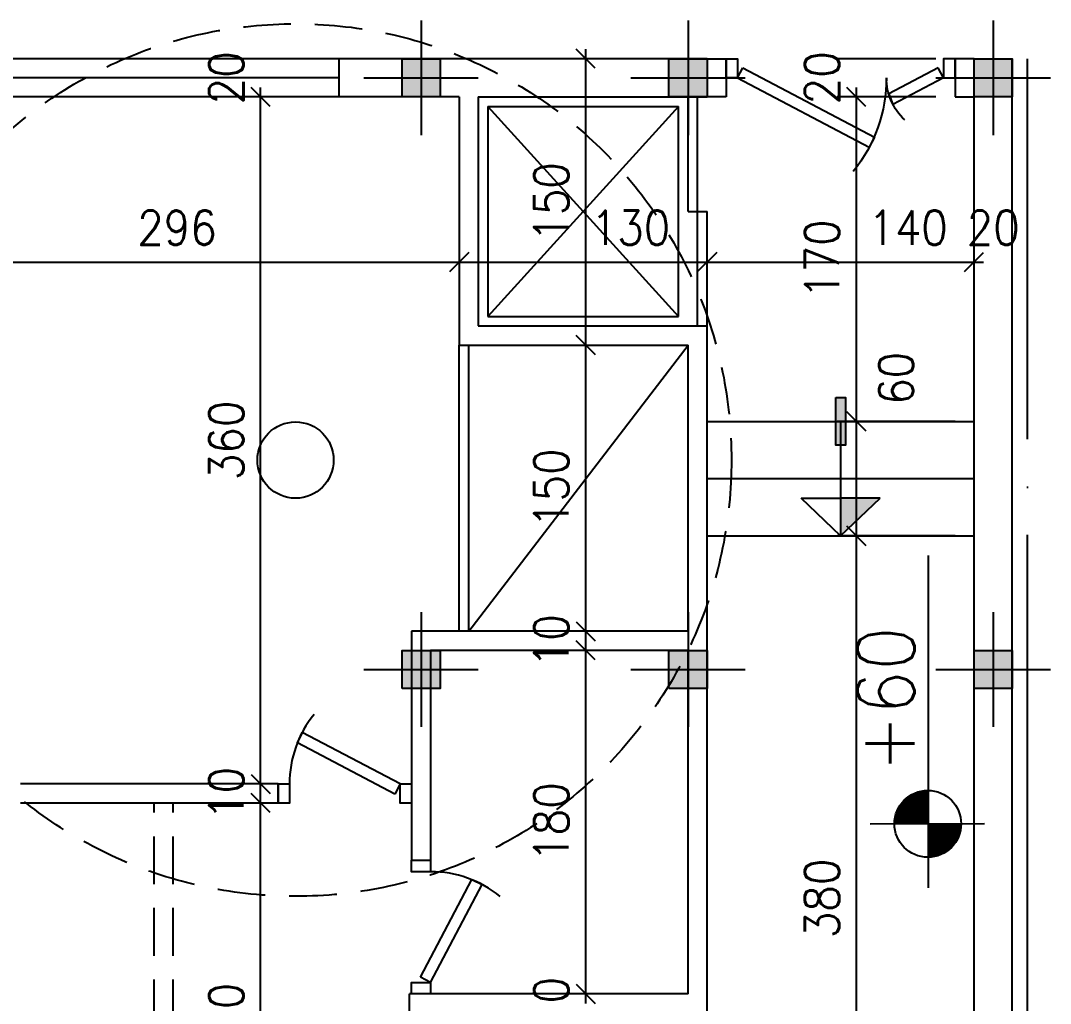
# Model space of a CAD drawing. Header units: millimetres. Extents: x 0 to 12169, y 6 to 10142.
# Drawn here: x 3006 to 3546, y 5376 to 5891 of the extents above; entities that cross this region are included whole.
import ezdxf

# ---------------------------------------------------------------- set-up
doc = ezdxf.new("R2010")
doc.units = ezdxf.units.MM
doc.header["$LTSCALE"] = 50
doc.header["$MEASUREMENT"] = 0
doc.linetypes.add('AXIS', pattern=[6, 5, -0.5, 0, -0.5])
doc.linetypes.add('DASHED', pattern=[0.75, 0.5, -0.25])
for name, color, linetype in [('1', 8, 'AXIS'), ('10', 10, 'Continuous'), ('2', 4, 'Continuous'), ('4', 136, 'Continuous'), ('5', 5, 'Continuous'), ('6', 60, 'Continuous'), ('DIM', 8, 'Continuous'), ('DOR', 3, 'Continuous'), ('TXT-1', 2, 'Continuous')]:
    doc.layers.add(name, color=color, linetype=linetype)
doc.styles.add('ROMANS', font='ROMANS.shx', dxfattribs={"width": 0.9})
doc.dimstyles.new('dim1.100', dxfattribs={"dimscale": 100, "dimtxt": 0.18, "dimasz": 0.1, "dimexe": 0.1, "dimexo": 0.1, "dimgap": 0.09, "dimtad": 1, "dimzin": 12, "dimdsep": 46, "dimtxsty": 'ROMANS', "dimblk1": 'OBLIQUE', "dimblk2": 'OBLIQUE', "dimsah": 1, "dimcen": 0.1, "dimdle": 0.05, "dimclrd": 256, "dimclre": 12, "dimclrt": 4, "dimadec": 0, "dimazin": 0, "dimtfac": 1, "dimtix": 1, "dimtofl": 0, "dimtmove": 0, "dimatfit": 0, "dimldrblk": 'OBLIQUE', "dimfxl": 1, "dimtolj": 1, "dimtzin": 0, "dimarcsym": 0})

# ---------------------------------------------------------------- blocks, each defined once
blk = doc.blocks.new('D70')
at = {"layer": 'DOR'}
for p, q in [((-59.85, 31.54), (-57.33, 37)), ((-6, 10), (-57.33, 37)), ((-8.79, 4.69), (-59.85, 31.54)), ((-6, 10), (-8.79, 4.69))]:
    blk.add_line(p, q, dxfattribs=at)
for points in [[(-70, 10), (-64, 10), (-64, 0), (-70, 0)], [(-6, 10), (0, 10), (0, 0), (-6, 0)]]:
    blk.add_lwpolyline(points, close=True, dxfattribs=at)
blk.add_arc((-6, 10), 58, 141.0374, 180, dxfattribs=at)
blk = doc.blocks.new('st')
at = {"layer": '2'}
h = blk.add_hatch(color=256, dxfattribs=at)
h.paths.add_polyline_path([(0, 10), (0, 0), (10, 0), (10, 10)])
h.paths.add_polyline_path([(-10, 10), (-10, 0), (0, 0), (0, 10)])
h.paths.add_polyline_path([(-10, 0), (-10, -10), (0, -10), (0, 0)])
h.paths.add_polyline_path([(0, 0), (0, -10), (10, -10), (10, 0)])
at = {"layer": '10'}
for p, q in [((0, 30), (0, -30)), ((-30, 0), (30, 0))]:
    blk.add_line(p, q, dxfattribs=at)
at = {"layer": '4'}
blk.add_lwpolyline([(-10, -10), (-10, 10), (10, 10), (10, -10)], close=True, dxfattribs=at)
blk = doc.blocks.new('D120')
at = {"layer": 'DOR'}
for p, q in [((-114, 10), (-44.97, 46.31)), ((-42.17, 41), (-44.97, 46.31)), ((-111.21, 4.69), (-42.17, 41)), ((-34.81, 18.37), (-32.55, 23.97)), ((-6, 10), (-32.55, 23.97)), ((-8.79, 4.69), (-34.81, 18.37)), ((-114, 10), (-111.21, 4.69)), ((-6, 10), (-8.79, 4.69))]:
    blk.add_line(p, q, dxfattribs=at)
for points in [[(-114, 10), (-120, 10), (-120, 0), (-114, 0)], [(-6, 10), (0, 10), (0, 0), (-6, 0)]]:
    blk.add_lwpolyline(points, close=True, dxfattribs=at)
at = {"layer": 'DOR', "color": 44}
for centre, radius, start, end in [((-114, 10), 78, 0, 38.9626), ((-6, 10), 30, 132.879, 180)]:
    blk.add_arc(centre, radius, start, end, dxfattribs=at)
blk = doc.blocks.new('_OBLIQUE')
at = {"color": 0, "linetype": 'ByBlock'}
blk.add_line((-0.5, -0.5), (0.5, 0.5), dxfattribs=at)
blk = doc.blocks.new('*D98')
at = {"layer": 'DEFPOINTS', "color": 0, "transparency": 16777216}
for p in [(2939.54, 5850.89), (3235.54, 5764.34), (3235.54, 5764.34)]:
    blk.add_point(p, dxfattribs=at)
at = {"layer": 'DIM', "color": 12, "lineweight": -2, "transparency": 16777216}
blk.add_line((2939.54, 5840.89), (2939.54, 5754.34), dxfattribs=at)
at = {"layer": 'DIM', "lineweight": -2, "transparency": 16777216}
blk.add_line((2934.54, 5764.34), (3240.54, 5764.34), dxfattribs=at)
at = {"layer": 'DIM', "lineweight": -2, "transparency": 16777216, "xscale": 10, "yscale": 10, "zscale": 10, "rotation": 180}
blk.add_blockref('_OBLIQUE', (2939.54, 5764.34), dxfattribs=at)
at = {"layer": 'DIM', "lineweight": -2, "transparency": 16777216, "xscale": 10, "yscale": 10, "zscale": 10}
blk.add_blockref('_OBLIQUE', (3235.54, 5764.34), dxfattribs=at)
at = {"layer": 'DIM', "color": 4, "transparency": 16777216, "insert": (3087.54, 5782.34), "char_height": 18, "attachment_point": 5, "style": 'ROMANS'}
blk.add_mtext('\\A1;296', dxfattribs=at)
blk = doc.blocks.new('*D99')
at = {"layer": 'DEFPOINTS', "color": 0, "transparency": 16777216}
for p in [(3235.54, 5764.34), (3365.54, 5764.34), (3365.54, 5764.34)]:
    blk.add_point(p, dxfattribs=at)
at = {"layer": 'DIM', "lineweight": -2, "transparency": 16777216}
blk.add_line((3230.54, 5764.34), (3370.54, 5764.34), dxfattribs=at)
at = {"layer": 'DIM', "lineweight": -2, "transparency": 16777216, "xscale": 10, "yscale": 10, "zscale": 10, "rotation": 180}
blk.add_blockref('_OBLIQUE', (3235.54, 5764.34), dxfattribs=at)
at = {"layer": 'DIM', "lineweight": -2, "transparency": 16777216, "xscale": 10, "yscale": 10, "zscale": 10}
blk.add_blockref('_OBLIQUE', (3365.54, 5764.34), dxfattribs=at)
at = {"layer": 'DIM', "color": 4, "transparency": 16777216, "insert": (3325.35, 5782.34), "char_height": 18, "attachment_point": 5, "style": 'ROMANS'}
blk.add_mtext('\\A1;130', dxfattribs=at)
blk = doc.blocks.new('*D100')
at = {"layer": 'DEFPOINTS', "color": 0, "transparency": 16777216}
for p in [(3365.54, 5764.34), (3505.54, 5764.34), (3505.54, 5764.34)]:
    blk.add_point(p, dxfattribs=at)
at = {"layer": 'DIM', "lineweight": -2, "transparency": 16777216}
blk.add_line((3360.54, 5764.34), (3510.54, 5764.34), dxfattribs=at)
at = {"layer": 'DIM', "lineweight": -2, "transparency": 16777216, "xscale": 10, "yscale": 10, "zscale": 10, "rotation": 180}
blk.add_blockref('_OBLIQUE', (3365.54, 5764.34), dxfattribs=at)
at = {"layer": 'DIM', "lineweight": -2, "transparency": 16777216, "xscale": 10, "yscale": 10, "zscale": 10}
blk.add_blockref('_OBLIQUE', (3505.54, 5764.34), dxfattribs=at)
at = {"layer": 'DIM', "color": 4, "transparency": 16777216, "insert": (3470.92, 5782.34), "char_height": 18, "attachment_point": 5, "style": 'ROMANS'}
blk.add_mtext('\\A1;140', dxfattribs=at)
blk = doc.blocks.new('*D101')
at = {"layer": 'DEFPOINTS', "color": 0, "transparency": 16777216}
for p in [(3505.54, 5764.34), (3525.54, 5764.34), (3525.54, 5764.34)]:
    blk.add_point(p, dxfattribs=at)
at = {"layer": 'DIM', "color": 4, "transparency": 16777216, "insert": (3515.54, 5782.34), "char_height": 18, "attachment_point": 5, "style": 'ROMANS'}
blk.add_mtext('\\A1;20', dxfattribs=at)
blk = doc.blocks.new('*D102')
at = {"layer": 'DEFPOINTS', "color": 0, "transparency": 16777216}
for p in [(3301.79, 5870.89), (3301.79, 5720.89), (3301.79, 5720.89)]:
    blk.add_point(p, dxfattribs=at)
at = {"layer": 'DIM', "lineweight": -2, "transparency": 16777216}
blk.add_line((3301.79, 5875.89), (3301.79, 5715.89), dxfattribs=at)
at = {"layer": 'DIM', "lineweight": -2, "transparency": 16777216, "xscale": 10, "yscale": 10, "zscale": 10}
for p, rotation in [((3301.79, 5870.89), 90), ((3301.79, 5720.89), 270)]:
    blk.add_blockref('_OBLIQUE', p, dxfattribs=dict(at, rotation=rotation))
at = {"layer": 'DIM', "color": 4, "transparency": 16777216, "insert": (3283.79, 5795.89), "char_height": 18, "attachment_point": 5, "rotation": 90, "style": 'ROMANS'}
blk.add_mtext('\\A1;150', dxfattribs=at)
blk = doc.blocks.new('*D103')
at = {"layer": 'DEFPOINTS', "color": 0, "transparency": 16777216}
for p in [(3301.79, 5720.89), (3301.79, 5570.89), (3301.79, 5570.89)]:
    blk.add_point(p, dxfattribs=at)
at = {"layer": 'DIM', "lineweight": -2, "transparency": 16777216}
blk.add_line((3301.79, 5725.89), (3301.79, 5565.89), dxfattribs=at)
at = {"layer": 'DIM', "lineweight": -2, "transparency": 16777216, "xscale": 10, "yscale": 10, "zscale": 10}
for p, rotation in [((3301.79, 5720.89), 90), ((3301.79, 5570.89), 270)]:
    blk.add_blockref('_OBLIQUE', p, dxfattribs=dict(at, rotation=rotation))
at = {"layer": 'DIM', "color": 4, "transparency": 16777216, "insert": (3283.79, 5645.89), "char_height": 18, "attachment_point": 5, "rotation": 90, "style": 'ROMANS'}
blk.add_mtext('\\A1;150', dxfattribs=at)
blk = doc.blocks.new('*D104')
at = {"layer": 'DEFPOINTS', "color": 0, "transparency": 16777216}
for p in [(3301.79, 5570.89), (3301.79, 5560.89), (3301.79, 5560.89)]:
    blk.add_point(p, dxfattribs=at)
at = {"layer": 'DIM', "color": 4, "transparency": 16777216, "insert": (3283.79, 5565.89), "char_height": 18, "attachment_point": 5, "rotation": 90, "style": 'ROMANS'}
blk.add_mtext('\\A1;10', dxfattribs=at)
blk = doc.blocks.new('*D105')
at = {"layer": 'DEFPOINTS', "color": 0, "transparency": 16777216}
for p in [(3301.79, 5560.89), (3301.79, 5380.89), (3301.79, 5380.89)]:
    blk.add_point(p, dxfattribs=at)
at = {"layer": 'DIM', "lineweight": -2, "transparency": 16777216}
blk.add_line((3301.79, 5565.89), (3301.79, 5375.89), dxfattribs=at)
at = {"layer": 'DIM', "lineweight": -2, "transparency": 16777216, "xscale": 10, "yscale": 10, "zscale": 10}
for p, rotation in [((3301.79, 5560.89), 90), ((3301.79, 5380.89), 270)]:
    blk.add_blockref('_OBLIQUE', p, dxfattribs=dict(at, rotation=rotation))
at = {"layer": 'DIM', "color": 4, "transparency": 16777216, "insert": (3283.79, 5470.89), "char_height": 18, "attachment_point": 5, "rotation": 90, "style": 'ROMANS'}
blk.add_mtext('\\A1;180', dxfattribs=at)
blk = doc.blocks.new('*D106')
at = {"layer": 'DEFPOINTS', "color": 0, "transparency": 16777216}
for p in [(3301.79, 5380.89), (3301.79, 5370.89), (3301.79, 5370.89)]:
    blk.add_point(p, dxfattribs=at)
at = {"layer": 'DIM', "color": 4, "transparency": 16777216, "insert": (3283.79, 5375.89), "char_height": 18, "attachment_point": 5, "rotation": 90, "style": 'ROMANS'}
blk.add_mtext('\\A1;10', dxfattribs=at)
blk = doc.blocks.new('*D122')
at = {"layer": 'DEFPOINTS', "color": 0, "transparency": 16777216}
for p in [(3443.78, 5620.89), (3505.54, 5620.89), (3365.54, 5240.89)]:
    blk.add_point(p, dxfattribs=at)
at = {"layer": 'DIM', "lineweight": -2, "transparency": 16777216}
blk.add_line((3443.78, 5235.89), (3443.78, 5625.89), dxfattribs=at)
at = {"layer": 'DIM', "color": 12, "lineweight": -2, "transparency": 16777216}
for p, q in [((3495.54, 5620.89), (3433.78, 5620.89)), ((3375.54, 5240.89), (3453.78, 5240.89))]:
    blk.add_line(p, q, dxfattribs=at)
at = {"layer": 'DIM', "lineweight": -2, "transparency": 16777216, "xscale": 10, "yscale": 10, "zscale": 10}
for p, rotation in [((3443.78, 5620.89), 90), ((3443.78, 5240.89), 270)]:
    blk.add_blockref('_OBLIQUE', p, dxfattribs=dict(at, rotation=rotation))
at = {"layer": 'DIM', "color": 4, "transparency": 16777216, "insert": (3425.78, 5430.89), "char_height": 18, "attachment_point": 5, "rotation": 90, "style": 'ROMANS'}
blk.add_mtext('\\A1;380', dxfattribs=at)
blk = doc.blocks.new('*D123')
at = {"layer": 'DEFPOINTS', "color": 0, "transparency": 16777216}
for p in [(3443.78, 5680.89), (3505.54, 5680.89), (3505.54, 5620.89)]:
    blk.add_point(p, dxfattribs=at)
at = {"layer": 'DIM', "color": 12, "lineweight": -2, "transparency": 16777216}
for p, q in [((3495.54, 5680.89), (3433.78, 5680.89)), ((3495.54, 5620.89), (3433.78, 5620.89))]:
    blk.add_line(p, q, dxfattribs=at)
at = {"layer": 'DIM', "lineweight": -2, "transparency": 16777216}
blk.add_line((3443.78, 5615.89), (3443.78, 5685.89), dxfattribs=at)
at = {"layer": 'DIM', "lineweight": -2, "transparency": 16777216, "xscale": 10, "yscale": 10, "zscale": 10}
for p, rotation in [((3443.78, 5680.89), 90), ((3443.78, 5620.89), 270)]:
    blk.add_blockref('_OBLIQUE', p, dxfattribs=dict(at, rotation=rotation))
at = {"layer": 'DIM', "color": 4, "transparency": 16777216, "insert": (3464.66, 5703.42), "char_height": 18, "attachment_point": 5, "rotation": 90, "style": 'ROMANS'}
blk.add_mtext('\\A1;60', dxfattribs=at)
blk = doc.blocks.new('*D124')
at = {"layer": 'DEFPOINTS', "color": 0, "transparency": 16777216}
for p in [(3443.78, 5850.89), (3495.54, 5850.89), (3505.54, 5680.89)]:
    blk.add_point(p, dxfattribs=at)
at = {"layer": 'DIM', "lineweight": -2, "transparency": 16777216}
blk.add_line((3443.78, 5675.89), (3443.78, 5855.89), dxfattribs=at)
at = {"layer": 'DIM', "color": 12, "lineweight": -2, "transparency": 16777216}
for p, q in [((3485.54, 5850.89), (3433.78, 5850.89)), ((3495.54, 5680.89), (3433.78, 5680.89))]:
    blk.add_line(p, q, dxfattribs=at)
at = {"layer": 'DIM', "lineweight": -2, "transparency": 16777216, "xscale": 10, "yscale": 10, "zscale": 10}
for p, rotation in [((3443.78, 5850.89), 90), ((3443.78, 5680.89), 270)]:
    blk.add_blockref('_OBLIQUE', p, dxfattribs=dict(at, rotation=rotation))
at = {"layer": 'DIM', "color": 4, "transparency": 16777216, "insert": (3425.78, 5765.89), "char_height": 18, "attachment_point": 5, "rotation": 90, "style": 'ROMANS'}
blk.add_mtext('\\A1;170', dxfattribs=at)
blk = doc.blocks.new('*D125')
at = {"layer": 'DEFPOINTS', "color": 0, "transparency": 16777216}
for p in [(3443.78, 5870.89), (3495.54, 5870.89), (3495.54, 5850.89)]:
    blk.add_point(p, dxfattribs=at)
at = {"layer": 'DIM', "color": 12, "lineweight": -2, "transparency": 16777216}
for p, q in [((3485.54, 5870.89), (3433.78, 5870.89)), ((3485.54, 5850.89), (3433.78, 5850.89))]:
    blk.add_line(p, q, dxfattribs=at)
at = {"layer": 'DIM', "color": 4, "transparency": 16777216, "insert": (3425.78, 5860.89), "char_height": 18, "attachment_point": 5, "rotation": 90, "style": 'ROMANS'}
blk.add_mtext('\\A1;20', dxfattribs=at)
blk = doc.blocks.new('*D180')
at = {"layer": 'DEFPOINTS', "color": 0, "transparency": 16777216}
for p in [(3131.41, 5480.89), (3131.41, 5480.89), (3225.54, 5250.89)]:
    blk.add_point(p, dxfattribs=at)
at = {"layer": 'DIM', "lineweight": -2, "transparency": 16777216}
blk.add_line((3131.41, 5245.89), (3131.41, 5485.89), dxfattribs=at)
at = {"layer": 'DIM', "color": 12, "lineweight": -2, "transparency": 16777216}
blk.add_line((3215.54, 5250.89), (3121.41, 5250.89), dxfattribs=at)
at = {"layer": 'DIM', "lineweight": -2, "transparency": 16777216, "xscale": 10, "yscale": 10, "zscale": 10}
for p, rotation in [((3131.41, 5480.89), 90), ((3131.41, 5250.89), 270)]:
    blk.add_blockref('_OBLIQUE', p, dxfattribs=dict(at, rotation=rotation))
at = {"layer": 'DIM', "color": 4, "transparency": 16777216, "insert": (3113.41, 5365.89), "char_height": 18, "attachment_point": 5, "rotation": 90, "style": 'ROMANS'}
blk.add_mtext('\\A1;230', dxfattribs=at)
blk = doc.blocks.new('*D181')
at = {"layer": 'DEFPOINTS', "color": 0, "transparency": 16777216}
for p in [(3131.41, 5490.89), (3131.41, 5490.89), (3131.41, 5480.89)]:
    blk.add_point(p, dxfattribs=at)
at = {"layer": 'DIM', "color": 4, "transparency": 16777216, "insert": (3113.41, 5485.89), "char_height": 18, "attachment_point": 5, "rotation": 90, "style": 'ROMANS'}
blk.add_mtext('\\A1;10', dxfattribs=at)
blk = doc.blocks.new('*D182')
at = {"layer": 'DEFPOINTS', "color": 0, "transparency": 16777216}
for p in [(3131.41, 5850.89), (3131.41, 5850.89), (3131.41, 5490.89)]:
    blk.add_point(p, dxfattribs=at)
at = {"layer": 'DIM', "lineweight": -2, "transparency": 16777216}
blk.add_line((3131.41, 5485.89), (3131.41, 5855.89), dxfattribs=at)
at = {"layer": 'DIM', "lineweight": -2, "transparency": 16777216, "xscale": 10, "yscale": 10, "zscale": 10}
for p, rotation in [((3131.41, 5850.89), 90), ((3131.41, 5490.89), 270)]:
    blk.add_blockref('_OBLIQUE', p, dxfattribs=dict(at, rotation=rotation))
at = {"layer": 'DIM', "color": 4, "transparency": 16777216, "insert": (3113.41, 5670.89), "char_height": 18, "attachment_point": 5, "rotation": 90, "style": 'ROMANS'}
blk.add_mtext('\\A1;360', dxfattribs=at)
blk = doc.blocks.new('*D183')
at = {"layer": 'DEFPOINTS', "color": 0, "transparency": 16777216}
for p in [(3131.41, 5870.89), (3131.41, 5870.89), (3131.41, 5850.89)]:
    blk.add_point(p, dxfattribs=at)
at = {"layer": 'DIM', "color": 4, "transparency": 16777216, "insert": (3113.41, 5860.89), "char_height": 18, "attachment_point": 5, "rotation": 90, "style": 'ROMANS'}
blk.add_mtext('\\A1;20', dxfattribs=at)

msp = doc.modelspace()

# ---------------------------------------------------------------- hatches: boundary and pattern name
at = {"layer": '6'}
h = msp.add_hatch(color=256, dxfattribs=at)
h.paths.add_polyline_path([(3456.21014, 5640.5935), (3435.53667, 5640.5935), (3435.53667, 5620.88849)])
h.paths.add_polyline_path([(3438.03667, 5693.38849), (3433.03667, 5693.38849), (3433.03667, 5680.88849), (3438.03667, 5680.88849)])
h.paths.add_polyline_path([(3438.03667, 5680.88849), (3435.53667, 5680.88849), (3435.53667, 5668.38849), (3438.03667, 5668.38849)])
h.paths.add_polyline_path([(3435.53667, 5680.88849), (3433.03667, 5680.88849), (3433.03667, 5668.38849), (3435.53667, 5668.38849)])

# ---------------------------------------------------------------- linework, layer by layer
for p, q in [((3365.53667, 5870.88849), (3172.53667, 5870.88849)), ((3172.53667, 5850.88849), (3172.53667, 5870.88849)), ((3365.53667, 5870.88849), (3365.53667, 5850.88849)), ((3365.53667, 5870.88849), (3375.53667, 5870.88849)), ((3375.53667, 5870.88849), (3375.53667, 5850.88849)), ((3505.53667, 5870.88849), (3495.53667, 5870.88849)), ((3495.53667, 5870.88849), (3495.53667, 5850.88849)), ((3505.53667, 4880.88849), (3505.53667, 5870.88849)), ((3525.53667, 3870.88849), (3525.53667, 5870.88849)), ((3235.53667, 5850.88849), (3172.53667, 5850.88849)), ((3235.53667, 5850.88849), (3235.53667, 5720.88849)), ((3245.53667, 5850.88849), (3365.53667, 5850.88849)), ((3245.53667, 5850.88849), (3245.53667, 5730.88849)), ((3375.53667, 5850.88849), (3365.53667, 5850.88849)), ((3495.53667, 5850.88849), (3505.53667, 5850.88849)), ((3245.53667, 5730.88849), (3365.53667, 5730.88849)), ((3365.53667, 5240.88849), (3365.53667, 5730.88849)), ((3235.53667, 5720.88849), (3355.53667, 5720.88849)), ((3355.53667, 5570.88849), (3355.53667, 5720.88849)), ((3210.53667, 5570.88849), (3210.53667, 5450.88849)), ((3355.53667, 5570.88849), (3210.53667, 5570.88849)), ((3220.53667, 5560.88849), (3220.53667, 5450.88849)), ((3355.53667, 5560.88849), (3220.53667, 5560.88849)), ((3355.53667, 5380.88849), (3355.53667, 5560.88849)), ((3140.53667, 5490.88849), (3005.53667, 5490.88849)), ((3140.53667, 5490.88849), (3140.53667, 5480.88849)), ((3140.53667, 5480.88849), (3005.53667, 5480.88849)), ((3210.53667, 5450.88849), (3220.53667, 5450.88849)), ((3355.53667, 5380.88849), (3209.53667, 5380.88849)), ((3209.53667, 5370.88849), (3209.53667, 5380.88849))]:
    msp.add_line(p, q)
at = {"color": 242, "linetype": 'DASHED', "true_color": 0xcd2027}
msp.add_circle((3149.69923, 5660.60414), 228.6, dxfattribs=at)
at = {"color": 242, "ltscale": 50, "true_color": 0xcd2027}
msp.add_circle((3149.69923, 5660.60414), 20, dxfattribs=at)
at = {"layer": '1'}
msp.add_line((3533.53667, 3870.88849), (3533.53667, 5870.88849), dxfattribs=at)
at = {"layer": '2'}
for p, q in [((3172.53667, 5870.88849), (2972.53667, 5870.88849)), ((3172.53667, 5860.88849), (2972.53667, 5860.88849)), ((3172.53667, 5850.88849), (2972.53667, 5850.88849)), ((3355.53667, 5790.88849), (3355.53667, 5850.88849)), ((3360.53667, 5730.88849), (3360.53667, 5850.88849)), ((3250.53667, 5845.88849), (3350.53667, 5845.88849)), ((3350.53667, 5845.88849), (3250.53667, 5735.88849)), ((3250.53667, 5845.88849), (3350.53667, 5735.88849)), ((3250.53667, 5845.88849), (3250.53667, 5735.88849)), ((3350.53667, 5735.88849), (3350.53667, 5845.88849)), ((3355.53667, 5790.88849), (3365.53667, 5790.88849)), ((3365.53667, 5730.88849), (3365.53667, 5790.88849)), ((3250.53667, 5735.88849), (3350.53667, 5735.88849)), ((3235.53667, 5570.88849), (3235.53667, 5720.88849)), ((3240.53667, 5570.88849), (3240.53667, 5720.88849)), ((3240.53667, 5570.88849), (3355.53667, 5720.88849)), ((3365.53667, 5680.88849), (3505.53667, 5680.88849)), ((3365.53667, 5650.88849), (3505.53667, 5650.88849)), ((3365.53667, 5620.88849), (3505.53667, 5620.88849)), ((3481.5341, 5436.44071), (3481.5341, 5610.63569)), ((3510.94942, 5469.95579), (3450.97275, 5469.72297))]:
    msp.add_line(p, q, dxfattribs=at)
at = {"layer": '2', "linetype": 'DASHED'}
for p, q in [((3075.53667, 5250.88849), (3075.53667, 5480.88849)), ((3085.53667, 5250.88849), (3085.53667, 5480.88849))]:
    msp.add_line(p, q, dxfattribs=at)
at = {"layer": '2', "const_width": 17.5}
for points in [[(3481.23468, 5478.70579, 0.414213562), (3472.48468, 5469.95579, 1)], [(3481.23468, 5461.20579, 0.414213562), (3489.98468, 5469.95579, 1)]]:
    msp.add_lwpolyline(points, format="xyb", dxfattribs=at)
at = {"layer": '2'}
msp.add_circle((3481.23468, 5469.95579), 17.5, dxfattribs=at)
at = {"layer": '6'}
for p, q in [((3435.53667, 5680.88849), (3435.53667, 5620.88849)), ((3414.86321, 5640.5935), (3435.53667, 5640.5935)), ((3435.53667, 5620.88849), (3414.86321, 5640.5935)), ((3435.53667, 5620.88849), (3456.21014, 5640.5935)), ((3456.21014, 5640.5935), (3435.53667, 5640.5935))]:
    msp.add_line(p, q, dxfattribs=at)
msp.add_lwpolyline([(3433.03667, 5693.38849), (3438.03667, 5693.38849), (3438.03667, 5668.38849), (3433.03667, 5668.38849)], close=True, dxfattribs=at)

# ---------------------------------------------------------------- block references
at = {"layer": '5'}
for name, p in [('st', (3215.53667, 5860.88849)), ('st', (3355.53667, 5860.88849)), ('st', (3355.53667, 5860.88849)), ('st', (3515.53667, 5860.88849)), ('st', (3215.53667, 5550.88849)), ('st', (3355.53667, 5550.88849)), ('st', (3515.53667, 5550.88849)), ('D70', (3210.53667, 5480.88849))]:
    msp.add_blockref(name, p, dxfattribs=at)
at = {"layer": '5', "rotation": 270}
msp.add_blockref('D70', (3210.53667, 5380.88849), dxfattribs=at)
at = {"layer": 'DOR', "xscale": -1, "rotation": 180}
msp.add_blockref('D120', (3495.53667, 5870.88849), dxfattribs=at)

# ---------------------------------------------------------------- texts
at = {"layer": 'TXT-1', "style": 'ROMANS', "width": 0.9}
msp.add_text('+60', height=30, rotation=90, dxfattribs=at).set_placement((3474.33304, 5497.04192))

# ---------------------------------------------------------------- dimensions: what is measured, and where the dimension line sits
at = {"layer": 'DIM'}
dim = msp.add_linear_dim(base=(3301.79307, 5720.88849), p1=(3301.79307, 5870.88849), p2=(3301.79307, 5720.88849), angle=90, dimstyle='dim1.100', dxfattribs=at)
dim.commit()
dim.dimension.update_dxf_attribs({"geometry": '*D102', "text_midpoint": (3283.79307, 5795.88849)})
for base, p1, p2, picture, middle in [((3131.40722, 5870.88849), (3131.40722, 5850.88849), (3131.40722, 5870.88849), '*D183', (3113.40722, 5860.88849)), ((3443.78131, 5870.88849), (3495.53667, 5850.88849), (3495.53667, 5870.88849), '*D125', (3425.78131, 5860.88849)), ((3131.40722, 5850.88849), (3131.40722, 5490.88849), (3131.40722, 5850.88849), '*D182', (3113.40722, 5670.88849)), ((3443.78131, 5850.88849), (3505.53667, 5680.88849), (3495.53667, 5850.88849), '*D124', (3425.78131, 5765.88849)), ((3301.79307, 5570.88849), (3301.79307, 5720.88849), (3301.79307, 5570.88849), '*D103', (3283.79307, 5645.88849)), ((3443.78131, 5620.88849), (3365.53667, 5240.88849), (3505.53667, 5620.88849), '*D122', (3425.78131, 5430.88849)), ((3301.79307, 5560.88849), (3301.79307, 5570.88849), (3301.79307, 5560.88849), '*D104', (3283.79307, 5565.88849)), ((3301.79307, 5380.88849), (3301.79307, 5560.88849), (3301.79307, 5380.88849), '*D105', (3283.79307, 5470.88849)), ((3131.40722, 5490.88849), (3131.40722, 5480.88849), (3131.40722, 5490.88849), '*D181', (3113.40722, 5485.88849)), ((3131.40722, 5480.88849), (3225.53667, 5250.88849), (3131.40722, 5480.88849), '*D180', (3113.40722, 5365.88849)), ((3301.79307, 5370.88849), (3301.79307, 5380.88849), (3301.79307, 5370.88849), '*D106', (3283.79307, 5375.88849))]:
    dim = msp.add_linear_dim(base=base, p1=p1, p2=p2, angle=90, dimstyle='dim1.100', override={"dimtmove": 1, "dimatfit": 3}, dxfattribs=at)
    dim.commit()
    dim.dimension.update_dxf_attribs({"geometry": picture, "text_midpoint": middle})
for base, p1, p2, picture, middle in [((3235.53667, 5764.3429), (2939.53667, 5850.88849), (3235.53667, 5764.3429), '*D98', (3087.53667, 5782.3429)), ((3525.53667, 5764.3429), (3505.53667, 5764.3429), (3525.53667, 5764.3429), '*D101', (3515.53667, 5782.3429))]:
    dim = msp.add_linear_dim(base=base, p1=p1, p2=p2, dimstyle='dim1.100', override={"dimtmove": 1, "dimatfit": 3}, dxfattribs=at)
    dim.commit()
    dim.dimension.update_dxf_attribs({"geometry": picture, "text_midpoint": middle})
for base, p1, p2, picture, middle in [((3365.53667, 5764.3429), (3235.53667, 5764.3429), (3365.53667, 5764.3429), '*D99', (3325.35092, 5764.3429)), ((3505.53667, 5764.3429), (3365.53667, 5764.3429), (3505.53667, 5764.3429), '*D100', (3470.92146, 5764.3429))]:
    dim = msp.add_linear_dim(base=base, p1=p1, p2=p2, dimstyle='dim1.100', override={"dimtmove": 1, "dimatfit": 3}, dxfattribs=at)
    dim.commit()
    dim.dimension.update_dxf_attribs({"geometry": picture, "text_midpoint": middle, "dimtype": 160})
dim = msp.add_linear_dim(base=(3443.78131, 5680.88849), p1=(3505.53667, 5620.88849), p2=(3505.53667, 5680.88849), angle=90, dimstyle='dim1.100', override={"dimtmove": 2, "dimatfit": 3}, dxfattribs=at)
dim.commit()
dim.dimension.update_dxf_attribs({"geometry": '*D123', "text_midpoint": (3464.65899, 5703.42166), "dimtype": 160})

doc.saveas('drawing.dxf')
